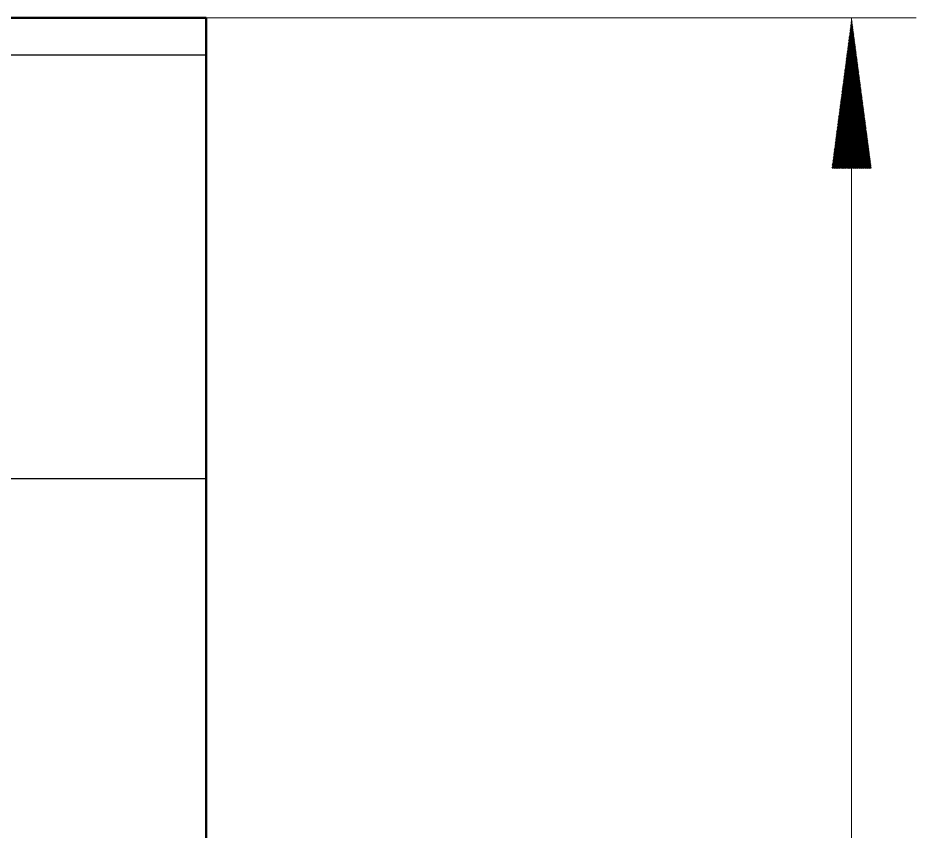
# Model space of a CAD drawing. Header units: millimetres. Extents: x 0 to 841, y 0 to 594.
# Drawn here: x 520.06 to 540.98, y 263.09 to 282.02 of the extents above; entities that cross this region are included whole.
import ezdxf

# ---------------------------------------------------------------- set-up
doc = ezdxf.new("R2010")
doc.units = ezdxf.units.MM
doc.layers.add('1', color=7, linetype='Continuous')
doc.layers.add('106', color=7, linetype='Continuous')

msp = doc.modelspace()

# ---------------------------------------------------------------- hatches: boundary and pattern name
at = {"layer": '106', "linetype": 'Continuous', "lineweight": 13}
h = msp.add_hatch(dxfattribs=at)
h.set_pattern_fill('ANSI31', scale=0.0062, style=0)
h.paths.add_polyline_path([(539.477, 282.015), (539.937, 278.515), (539.016, 278.515)], flags=0)

# ---------------------------------------------------------------- linework, layer by layer
at = {"layer": '1', "color": 7, "linetype": 'Continuous', "lineweight": 50}
for p, q in [((524.446, 282.015), (519.546, 282.015)), ((524.446, 281.147), (524.446, 282.015)), ((524.446, 271.291), (524.446, 281.147)), ((524.458, 278.19), (524.446, 278.19)), ((524.458, 278.188), (524.446, 278.188)), ((524.458, 277.78), (524.446, 277.78)), ((524.458, 277.775), (524.446, 277.775)), ((524.446, 276.161), (524.458, 276.161)), ((524.446, 276.159), (524.458, 276.159)), ((524.446, 275.721), (524.458, 275.721)), ((524.446, 275.719), (524.458, 275.719)), ((524.446, 215.165), (524.446, 271.291))]:
    msp.add_line(p, q, dxfattribs=at)
at = {"layer": '1', "color": 7, "linetype": 'Continuous', "lineweight": 25}
for p, q in [((524.446, 281.147), (519.546, 281.147)), ((524.446, 271.291), (519.546, 271.291))]:
    msp.add_line(p, q, dxfattribs=at)
at = {"layer": '106', "color": 7, "linetype": 'Continuous', "lineweight": 13}
for p, q in [((524.446, 282.015), (540.977, 282.015)), ((539.477, 135.015), (539.477, 282.015))]:
    msp.add_line(p, q, dxfattribs=at)

doc.saveas('drawing.dxf')
